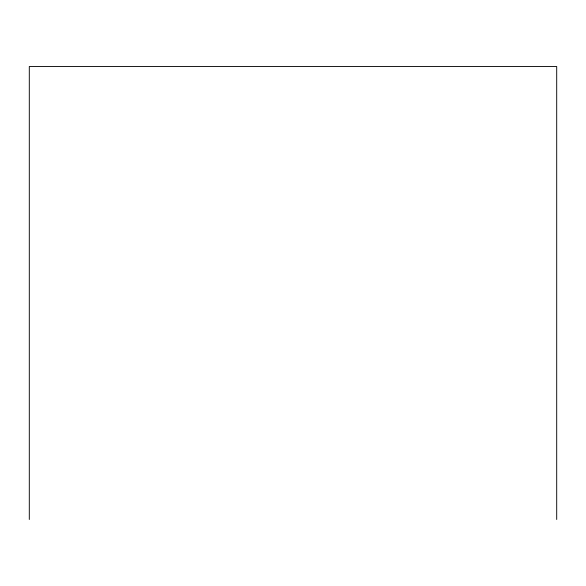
<?xml version="1.0" encoding="UTF-8"?>
<svg xmlns="http://www.w3.org/2000/svg" width="586" height="586" viewBox="0 0 586 586"><rect width="100%" height="100%" fill="white"/><g stroke="black" fill="none" stroke-linecap="round" stroke-linejoin="round"><path stroke-width="0.88" d="M556.7 519.489L556.7 66.511L29.3 66.511L29.3 519.489"/></g></svg>
